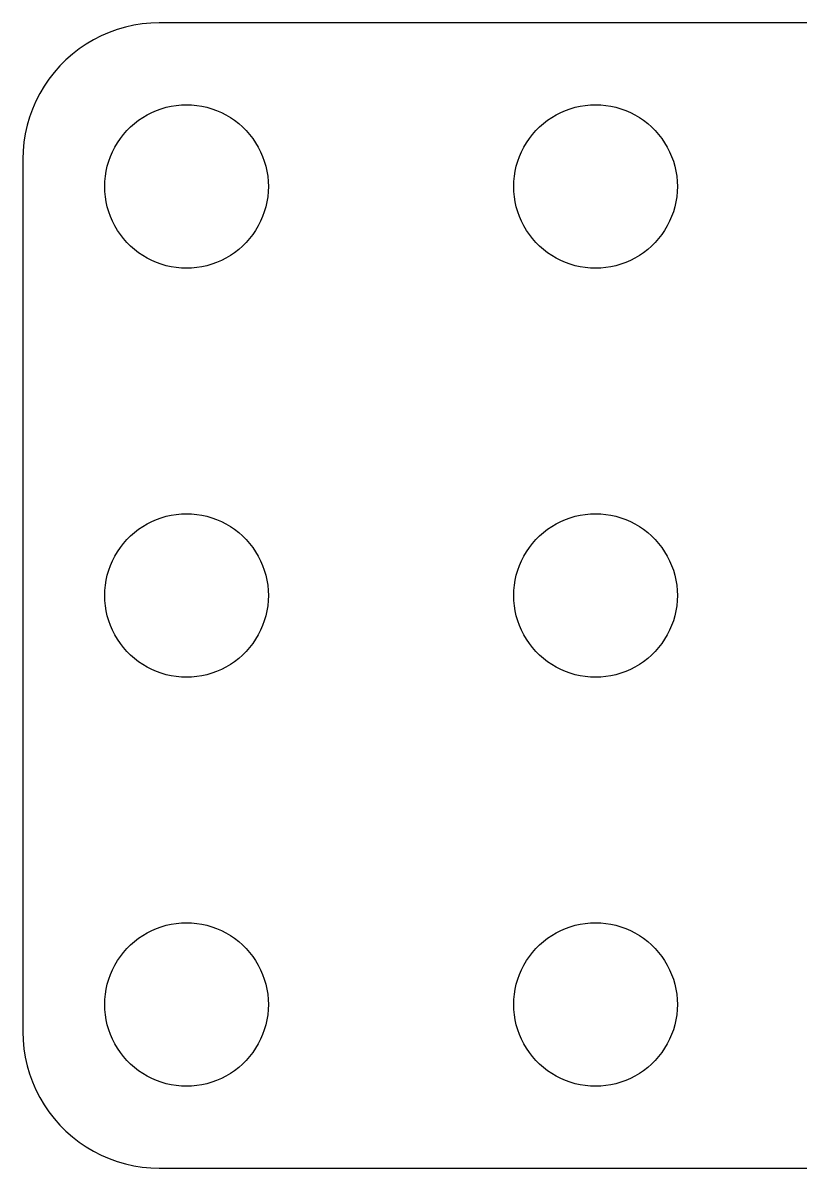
# Model space of a CAD drawing. Header units: metres. Extents: x -28.5 to 28.5, y -21 to 21.
# Drawn here: x -28.5 to 0, y -21 to 21 of the extents above; entities that cross this region are included whole.
import ezdxf

# ---------------------------------------------------------------- set-up
doc = ezdxf.new("R2010")
doc.units = ezdxf.units.M

msp = doc.modelspace()

# ---------------------------------------------------------------- linework, layer by layer
for p, q in [((-23.5, 21), (-23.8139, 20.9901)), ((23.5, 21), (-23.5, 21)), ((-25.3406, 20.6489), (-25.6289, 20.5241)), ((-25.0451, 20.7553), (-25.3406, 20.6489)), ((-24.7435, 20.8429), (-25.0451, 20.7553)), ((-24.4369, 20.9114), (-24.7435, 20.8429)), ((-24.1267, 20.9606), (-24.4369, 20.9114)), ((-23.8139, 20.9901), (-24.1267, 20.9606)), ((-26.1791, 20.2216), (-26.4389, 20.0451)), ((-25.9088, 20.3815), (-26.1791, 20.2216)), ((-25.6289, 20.5241), (-25.9088, 20.3815)), ((-26.6871, 19.8526), (-26.9227, 19.6448)), ((-26.4389, 20.0451), (-26.6871, 19.8526)), ((-27.1448, 19.4227), (-27.3526, 19.1871)), ((-26.9227, 19.6448), (-27.1448, 19.4227)), ((-27.5451, 18.9389), (-27.7216, 18.6791)), ((-27.3526, 19.1871), (-27.5451, 18.9389)), ((-27.7216, 18.6791), (-27.8815, 18.4088)), ((-28.0241, 18.1289), (-28.1489, 17.8406)), ((-27.8815, 18.4088), (-28.0241, 18.1289)), ((-28.1489, 17.8406), (-28.2553, 17.5451)), ((-23.9453, 17.6289), (-23.7773, 17.7145)), ((-23.7773, 17.7145), (-23.6044, 17.7893)), ((-23.6044, 17.7893), (-23.427, 17.8532)), ((-23.427, 17.8532), (-23.2461, 17.9057)), ((-23.2461, 17.9057), (-23.0621, 17.9469)), ((-23.0621, 17.9469), (-22.876, 17.9763)), ((-22.876, 17.9763), (-22.6884, 17.9941)), ((-22.6884, 17.9941), (-22.5, 18)), ((-22.5, 18), (-22.3116, 17.9941)), ((-22.3116, 17.9941), (-22.124, 17.9763)), ((-22.124, 17.9763), (-21.9379, 17.9469)), ((-21.9379, 17.9469), (-21.7539, 17.9057)), ((-21.7539, 17.9057), (-21.5729, 17.8532)), ((-21.5729, 17.8532), (-21.3956, 17.7893)), ((-21.3956, 17.7893), (-21.2227, 17.7145)), ((-21.2227, 17.7145), (-21.0547, 17.6289)), ((-8.94525, 17.6289), (-8.77733, 17.7145)), ((-8.77733, 17.7145), (-8.60437, 17.7893)), ((-8.60437, 17.7893), (-8.42705, 17.8532)), ((-8.42705, 17.8532), (-8.24606, 17.9057)), ((-8.24606, 17.9057), (-8.06213, 17.9469)), ((-8.06213, 17.9469), (-7.87599, 17.9763)), ((-7.87599, 17.9763), (-7.68837, 17.9941)), ((-7.68837, 17.9941), (-7.5, 18)), ((-7.5, 18), (-7.31161, 17.9941)), ((-7.31161, 17.9941), (-7.12399, 17.9763)), ((-7.12399, 17.9763), (-6.93785, 17.9469)), ((-6.93785, 17.9469), (-6.75392, 17.9057)), ((-6.75392, 17.9057), (-6.57294, 17.8532)), ((-6.57294, 17.8532), (-6.39561, 17.7893)), ((-6.39561, 17.7893), (-6.22266, 17.7145)), ((-6.22266, 17.7145), (-6.05473, 17.6289)), ((-28.3429, 17.2435), (-28.4114, 16.9369)), ((-28.2553, 17.5451), (-28.3429, 17.2435)), ((-24.5536, 17.1869), (-24.4123, 17.3115)), ((-24.4123, 17.3115), (-24.2634, 17.427)), ((-24.2634, 17.427), (-24.1075, 17.533)), ((-24.1075, 17.533), (-23.9453, 17.6289)), ((-21.0547, 17.6289), (-20.8925, 17.533)), ((-20.8925, 17.533), (-20.7366, 17.427)), ((-20.7366, 17.427), (-20.5877, 17.3115)), ((-20.5877, 17.3115), (-20.4464, 17.1869)), ((-9.55363, 17.1869), (-9.41226, 17.3115)), ((-9.41226, 17.3115), (-9.26335, 17.427)), ((-9.26335, 17.427), (-9.10747, 17.533)), ((-9.10747, 17.533), (-8.94525, 17.6289)), ((-6.05473, 17.6289), (-5.89252, 17.533)), ((-5.89252, 17.533), (-5.73663, 17.427)), ((-5.73663, 17.427), (-5.58772, 17.3115)), ((-5.58772, 17.3115), (-5.44635, 17.1869)), ((-28.4114, 16.9369), (-28.4606, 16.6267)), ((-24.927, 16.7634), (-24.8115, 16.9123)), ((-24.8115, 16.9123), (-24.6869, 17.0536)), ((-24.6869, 17.0536), (-24.5536, 17.1869)), ((-20.4464, 17.1869), (-20.3131, 17.0536)), ((-20.3131, 17.0536), (-20.1884, 16.9123)), ((-20.1884, 16.9123), (-20.0729, 16.7634)), ((-9.92705, 16.7634), (-9.81154, 16.9123)), ((-9.81154, 16.9123), (-9.6869, 17.0536)), ((-9.6869, 17.0536), (-9.55363, 17.1869)), ((-5.44635, 17.1869), (-5.31308, 17.0536)), ((-5.31308, 17.0536), (-5.18845, 16.9123)), ((-5.18845, 16.9123), (-5.07294, 16.7634)), ((-28.4606, 16.6267), (-28.4901, 16.3139)), ((-25.2145, 16.2773), (-25.1289, 16.4453)), ((-25.1289, 16.4453), (-25.033, 16.6075)), ((-25.033, 16.6075), (-24.927, 16.7634)), ((-20.0729, 16.7634), (-19.967, 16.6075)), ((-19.967, 16.6075), (-19.8711, 16.4453)), ((-19.8711, 16.4453), (-19.7855, 16.2773)), ((-10.2145, 16.2773), (-10.1289, 16.4453)), ((-10.1289, 16.4453), (-10.033, 16.6075)), ((-10.033, 16.6075), (-9.92705, 16.7634)), ((-5.07294, 16.7634), (-4.96701, 16.6075)), ((-4.96701, 16.6075), (-4.87108, 16.4453)), ((-4.87108, 16.4453), (-4.78551, 16.2773)), ((-28.4901, 16.3139), (-28.5, 16)), ((-28.5, 16), (-28.5, -16)), ((-25.3532, 15.927), (-25.2893, 16.1044)), ((-25.2893, 16.1044), (-25.2145, 16.2773)), ((-19.7855, 16.2773), (-19.7107, 16.1044)), ((-19.7107, 16.1044), (-19.6468, 15.927)), ((-10.3532, 15.927), (-10.2893, 16.1044)), ((-10.2893, 16.1044), (-10.2145, 16.2773)), ((-4.78551, 16.2773), (-4.71066, 16.1044)), ((-4.71066, 16.1044), (-4.64682, 15.927)), ((-25.4763, 15.376), (-25.4469, 15.5621)), ((-25.4469, 15.5621), (-25.4057, 15.7461)), ((-25.4057, 15.7461), (-25.3532, 15.927)), ((-19.6468, 15.927), (-19.5942, 15.7461)), ((-19.5942, 15.7461), (-19.5531, 15.5621)), ((-19.5531, 15.5621), (-19.5237, 15.376)), ((-10.4763, 15.376), (-10.4469, 15.5621)), ((-10.4469, 15.5621), (-10.4057, 15.7461)), ((-10.4057, 15.7461), (-10.3532, 15.927)), ((-4.64682, 15.927), (-4.59424, 15.7461)), ((-4.59424, 15.7461), (-4.55313, 15.5621)), ((-4.55313, 15.5621), (-4.52365, 15.376)), ((-25.5, 15), (-25.4941, 15.1884)), ((-25.4941, 15.1884), (-25.4763, 15.376)), ((-19.5237, 15.376), (-19.5059, 15.1884)), ((-19.5059, 15.1884), (-19.5, 15)), ((-10.5, 15), (-10.4941, 15.1884)), ((-10.4941, 15.1884), (-10.4763, 15.376)), ((-4.52365, 15.376), (-4.50591, 15.1884)), ((-4.50591, 15.1884), (-4.5, 15)), ((-25.4941, 14.8116), (-25.5, 15)), ((-25.4763, 14.624), (-25.4941, 14.8116)), ((-19.5059, 14.8116), (-19.5237, 14.624)), ((-19.5, 15), (-19.5059, 14.8116)), ((-10.4941, 14.8116), (-10.5, 15)), ((-10.4763, 14.624), (-10.4941, 14.8116)), ((-4.50591, 14.8116), (-4.52365, 14.624)), ((-4.5, 15), (-4.50591, 14.8116)), ((-25.4469, 14.4379), (-25.4763, 14.624)), ((-25.4057, 14.2539), (-25.4469, 14.4379)), ((-19.5531, 14.4379), (-19.5942, 14.2539)), ((-19.5237, 14.624), (-19.5531, 14.4379)), ((-10.4469, 14.4379), (-10.4763, 14.624)), ((-10.4057, 14.2539), (-10.4469, 14.4379)), ((-4.55313, 14.4379), (-4.59424, 14.2539)), ((-4.52365, 14.624), (-4.55313, 14.4379)), ((-25.3532, 14.0729), (-25.4057, 14.2539)), ((-25.2893, 13.8956), (-25.3532, 14.0729)), ((-25.2145, 13.7227), (-25.2893, 13.8956)), ((-19.7107, 13.8956), (-19.7855, 13.7227)), ((-19.6468, 14.0729), (-19.7107, 13.8956)), ((-19.5942, 14.2539), (-19.6468, 14.0729)), ((-10.3532, 14.0729), (-10.4057, 14.2539)), ((-10.2893, 13.8956), (-10.3532, 14.0729)), ((-10.2145, 13.7227), (-10.2893, 13.8956)), ((-4.71066, 13.8956), (-4.78551, 13.7227)), ((-4.64682, 14.0729), (-4.71066, 13.8956)), ((-4.59424, 14.2539), (-4.64682, 14.0729)), ((-25.1289, 13.5547), (-25.2145, 13.7227)), ((-25.033, 13.3925), (-25.1289, 13.5547)), ((-19.8711, 13.5547), (-19.967, 13.3925)), ((-19.7855, 13.7227), (-19.8711, 13.5547)), ((-10.1289, 13.5547), (-10.2145, 13.7227)), ((-10.033, 13.3925), (-10.1289, 13.5547)), ((-4.87108, 13.5547), (-4.96701, 13.3925)), ((-4.78551, 13.7227), (-4.87108, 13.5547)), ((-24.927, 13.2366), (-25.033, 13.3925)), ((-24.8115, 13.0877), (-24.927, 13.2366)), ((-24.6869, 12.9464), (-24.8115, 13.0877)), ((-20.1884, 13.0877), (-20.3131, 12.9464)), ((-20.0729, 13.2366), (-20.1884, 13.0877)), ((-19.967, 13.3925), (-20.0729, 13.2366)), ((-9.92705, 13.2366), (-10.033, 13.3925)), ((-9.81154, 13.0877), (-9.92705, 13.2366)), ((-9.6869, 12.9464), (-9.81154, 13.0877)), ((-5.18845, 13.0877), (-5.31308, 12.9464)), ((-5.07294, 13.2366), (-5.18845, 13.0877)), ((-4.96701, 13.3925), (-5.07294, 13.2366)), ((-24.5536, 12.8131), (-24.6869, 12.9464)), ((-24.4123, 12.6884), (-24.5536, 12.8131)), ((-24.2634, 12.5729), (-24.4123, 12.6884)), ((-20.5877, 12.6884), (-20.7366, 12.5729)), ((-20.4464, 12.8131), (-20.5877, 12.6884)), ((-20.3131, 12.9464), (-20.4464, 12.8131)), ((-9.55363, 12.8131), (-9.6869, 12.9464)), ((-9.41226, 12.6884), (-9.55363, 12.8131)), ((-9.26335, 12.5729), (-9.41226, 12.6884)), ((-5.58772, 12.6884), (-5.73663, 12.5729)), ((-5.44635, 12.8131), (-5.58772, 12.6884)), ((-5.31308, 12.9464), (-5.44635, 12.8131)), ((-24.1075, 12.467), (-24.2634, 12.5729)), ((-23.9453, 12.3711), (-24.1075, 12.467)), ((-23.7773, 12.2855), (-23.9453, 12.3711)), ((-23.6044, 12.2107), (-23.7773, 12.2855)), ((-23.427, 12.1468), (-23.6044, 12.2107)), ((-21.3956, 12.2107), (-21.5729, 12.1468)), ((-21.2227, 12.2855), (-21.3956, 12.2107)), ((-21.0547, 12.3711), (-21.2227, 12.2855)), ((-20.8925, 12.467), (-21.0547, 12.3711)), ((-20.7366, 12.5729), (-20.8925, 12.467)), ((-9.10747, 12.467), (-9.26335, 12.5729)), ((-8.94525, 12.3711), (-9.10747, 12.467)), ((-8.77733, 12.2855), (-8.94525, 12.3711)), ((-8.60437, 12.2107), (-8.77733, 12.2855)), ((-8.42705, 12.1468), (-8.60437, 12.2107)), ((-6.39561, 12.2107), (-6.57294, 12.1468)), ((-6.22266, 12.2855), (-6.39561, 12.2107)), ((-6.05473, 12.3711), (-6.22266, 12.2855)), ((-5.89252, 12.467), (-6.05473, 12.3711)), ((-5.73663, 12.5729), (-5.89252, 12.467)), ((-23.2461, 12.0942), (-23.427, 12.1468)), ((-23.0621, 12.0531), (-23.2461, 12.0942)), ((-22.876, 12.0237), (-23.0621, 12.0531)), ((-22.6884, 12.0059), (-22.876, 12.0237)), ((-22.5, 12), (-22.6884, 12.0059)), ((-22.3116, 12.0059), (-22.5, 12)), ((-22.124, 12.0237), (-22.3116, 12.0059)), ((-21.9379, 12.0531), (-22.124, 12.0237)), ((-21.7539, 12.0942), (-21.9379, 12.0531)), ((-21.5729, 12.1468), (-21.7539, 12.0942)), ((-8.24606, 12.0942), (-8.42705, 12.1468)), ((-8.06213, 12.0531), (-8.24606, 12.0942)), ((-7.87599, 12.0237), (-8.06213, 12.0531)), ((-7.68837, 12.0059), (-7.87599, 12.0237)), ((-7.5, 12), (-7.68837, 12.0059)), ((-7.31161, 12.0059), (-7.5, 12)), ((-7.12399, 12.0237), (-7.31161, 12.0059)), ((-6.93785, 12.0531), (-7.12399, 12.0237)), ((-6.75392, 12.0942), (-6.93785, 12.0531)), ((-6.57294, 12.1468), (-6.75392, 12.0942)), ((-23.2461, 2.90575), (-23.0621, 2.94685)), ((-23.0621, 2.94685), (-22.876, 2.97633)), ((-22.876, 2.97633), (-22.6884, 2.99408)), ((-22.6884, 2.99408), (-22.5, 3)), ((-22.5, 3), (-22.3116, 2.99408)), ((-22.3116, 2.99408), (-22.124, 2.97633)), ((-22.124, 2.97633), (-21.9379, 2.94685)), ((-21.9379, 2.94685), (-21.7539, 2.90575)), ((-8.24606, 2.90575), (-8.06213, 2.94685)), ((-8.06213, 2.94685), (-7.87599, 2.97633)), ((-7.87599, 2.97633), (-7.68837, 2.99408)), ((-7.68837, 2.99408), (-7.5, 3)), ((-7.5, 3), (-7.31161, 2.99408)), ((-7.31161, 2.99408), (-7.12399, 2.97633)), ((-7.12399, 2.97633), (-6.93785, 2.94685)), ((-6.93785, 2.94685), (-6.75392, 2.90575)), ((-24.2634, 2.42705), (-24.1075, 2.53297)), ((-24.1075, 2.53297), (-23.9453, 2.62891)), ((-23.9453, 2.62891), (-23.7773, 2.71448)), ((-23.7773, 2.71448), (-23.6044, 2.78932)), ((-23.6044, 2.78932), (-23.427, 2.85316)), ((-23.427, 2.85316), (-23.2461, 2.90575)), ((-21.7539, 2.90575), (-21.5729, 2.85316)), ((-21.5729, 2.85316), (-21.3956, 2.78932)), ((-21.3956, 2.78932), (-21.2227, 2.71448)), ((-21.2227, 2.71448), (-21.0547, 2.62891)), ((-21.0547, 2.62891), (-20.8925, 2.53297)), ((-20.8925, 2.53297), (-20.7366, 2.42705)), ((-9.26335, 2.42705), (-9.10747, 2.53297)), ((-9.10747, 2.53297), (-8.94525, 2.62891)), ((-8.94525, 2.62891), (-8.77733, 2.71448)), ((-8.77733, 2.71448), (-8.60437, 2.78932)), ((-8.60437, 2.78932), (-8.42705, 2.85316)), ((-8.42705, 2.85316), (-8.24606, 2.90575)), ((-6.75392, 2.90575), (-6.57294, 2.85316)), ((-6.57294, 2.85316), (-6.39561, 2.78932)), ((-6.39561, 2.78932), (-6.22266, 2.71448)), ((-6.22266, 2.71448), (-6.05473, 2.62891)), ((-6.05473, 2.62891), (-5.89252, 2.53297)), ((-5.89252, 2.53297), (-5.73663, 2.42705)), ((-24.6869, 2.05363), (-24.5536, 2.1869)), ((-24.5536, 2.1869), (-24.4123, 2.31154)), ((-24.4123, 2.31154), (-24.2634, 2.42705)), ((-20.7366, 2.42705), (-20.5877, 2.31154)), ((-20.5877, 2.31154), (-20.4464, 2.1869)), ((-20.4464, 2.1869), (-20.3131, 2.05363)), ((-9.6869, 2.05363), (-9.55363, 2.1869)), ((-9.55363, 2.1869), (-9.41226, 2.31154)), ((-9.41226, 2.31154), (-9.26335, 2.42705)), ((-5.73663, 2.42705), (-5.58772, 2.31154)), ((-5.58772, 2.31154), (-5.44635, 2.1869)), ((-5.44635, 2.1869), (-5.31308, 2.05363)), ((-25.033, 1.60747), (-24.927, 1.76335)), ((-24.927, 1.76335), (-24.8115, 1.91226)), ((-24.8115, 1.91226), (-24.6869, 2.05363)), ((-20.3131, 2.05363), (-20.1884, 1.91226)), ((-20.1884, 1.91226), (-20.0729, 1.76335)), ((-20.0729, 1.76335), (-19.967, 1.60747)), ((-10.033, 1.60747), (-9.92705, 1.76335)), ((-9.92705, 1.76335), (-9.81154, 1.91226)), ((-9.81154, 1.91226), (-9.6869, 2.05363)), ((-5.31308, 2.05363), (-5.18845, 1.91226)), ((-5.18845, 1.91226), (-5.07294, 1.76335)), ((-5.07294, 1.76335), (-4.96701, 1.60747)), ((-25.2893, 1.10437), (-25.2145, 1.27733)), ((-25.2145, 1.27733), (-25.1289, 1.44525)), ((-25.1289, 1.44525), (-25.033, 1.60747)), ((-19.967, 1.60747), (-19.8711, 1.44525)), ((-19.8711, 1.44525), (-19.7855, 1.27733)), ((-19.7855, 1.27733), (-19.7107, 1.10437)), ((-10.2893, 1.10437), (-10.2145, 1.27733)), ((-10.2145, 1.27733), (-10.1289, 1.44525)), ((-10.1289, 1.44525), (-10.033, 1.60747)), ((-4.96701, 1.60747), (-4.87108, 1.44525)), ((-4.87108, 1.44525), (-4.78551, 1.27733)), ((-4.78551, 1.27733), (-4.71066, 1.10437)), ((-25.4057, 0.746063), (-25.3532, 0.927048)), ((-25.3532, 0.927048), (-25.2893, 1.10437)), ((-19.7107, 1.10437), (-19.6468, 0.927048)), ((-19.6468, 0.927048), (-19.5942, 0.746063)), ((-10.4057, 0.746063), (-10.3532, 0.927048)), ((-10.3532, 0.927048), (-10.2893, 1.10437)), ((-4.71066, 1.10437), (-4.64682, 0.927048)), ((-4.64682, 0.927048), (-4.59424, 0.746063)), ((-25.4763, 0.375992), (-25.4469, 0.562134)), ((-25.4469, 0.562134), (-25.4057, 0.746063)), ((-19.5942, 0.746063), (-19.5531, 0.562134)), ((-19.5531, 0.562134), (-19.5237, 0.375992)), ((-10.4763, 0.375992), (-10.4469, 0.562134)), ((-10.4469, 0.562134), (-10.4057, 0.746063)), ((-4.59424, 0.746063), (-4.55313, 0.562134)), ((-4.55313, 0.562134), (-4.52365, 0.375992)), ((-25.5, 0), (-25.4941, 0.18837)), ((-25.4941, -0.18837), (-25.5, 0)), ((-25.4941, 0.18837), (-25.4763, 0.375992)), ((-19.5237, 0.375992), (-19.5059, 0.18837)), ((-19.5059, 0.18837), (-19.5, 0)), ((-19.5, 0), (-19.5059, -0.18837)), ((-10.5, 0), (-10.4941, 0.18837)), ((-10.4941, -0.18837), (-10.5, 0)), ((-10.4941, 0.18837), (-10.4763, 0.375992)), ((-4.52365, 0.375992), (-4.50591, 0.18837)), ((-4.50591, 0.18837), (-4.5, 0)), ((-4.5, 0), (-4.50591, -0.18837)), ((-25.4763, -0.375992), (-25.4941, -0.18837)), ((-25.4469, -0.562134), (-25.4763, -0.375992)), ((-19.5237, -0.375992), (-19.5531, -0.562134)), ((-19.5059, -0.18837), (-19.5237, -0.375992)), ((-10.4763, -0.375992), (-10.4941, -0.18837)), ((-10.4469, -0.562134), (-10.4763, -0.375992)), ((-4.52365, -0.375992), (-4.55313, -0.562134)), ((-4.50591, -0.18837), (-4.52365, -0.375992)), ((-25.4057, -0.746063), (-25.4469, -0.562134)), ((-25.3532, -0.927048), (-25.4057, -0.746063)), ((-19.5942, -0.746063), (-19.6468, -0.927048)), ((-19.5531, -0.562134), (-19.5942, -0.746063)), ((-10.4057, -0.746063), (-10.4469, -0.562134)), ((-10.3532, -0.927048), (-10.4057, -0.746063)), ((-4.59424, -0.746063), (-4.64682, -0.927048)), ((-4.55313, -0.562134), (-4.59424, -0.746063)), ((-25.2893, -1.10437), (-25.3532, -0.927048)), ((-25.2145, -1.27733), (-25.2893, -1.10437)), ((-19.7107, -1.10437), (-19.7855, -1.27733)), ((-19.6468, -0.927048), (-19.7107, -1.10437)), ((-10.2893, -1.10437), (-10.3532, -0.927048)), ((-10.2145, -1.27733), (-10.2893, -1.10437)), ((-4.71066, -1.10437), (-4.78551, -1.27733)), ((-4.64682, -0.927048), (-4.71066, -1.10437)), ((-25.1289, -1.44525), (-25.2145, -1.27733)), ((-25.033, -1.60747), (-25.1289, -1.44525)), ((-24.927, -1.76335), (-25.033, -1.60747)), ((-19.967, -1.60747), (-20.0729, -1.76335)), ((-19.8711, -1.44525), (-19.967, -1.60747)), ((-19.7855, -1.27733), (-19.8711, -1.44525)), ((-10.1289, -1.44525), (-10.2145, -1.27733)), ((-10.033, -1.60747), (-10.1289, -1.44525)), ((-9.92705, -1.76335), (-10.033, -1.60747)), ((-4.96701, -1.60747), (-5.07294, -1.76335)), ((-4.87108, -1.44525), (-4.96701, -1.60747)), ((-4.78551, -1.27733), (-4.87108, -1.44525)), ((-24.8115, -1.91226), (-24.927, -1.76335)), ((-24.6869, -2.05363), (-24.8115, -1.91226)), ((-24.5536, -2.1869), (-24.6869, -2.05363)), ((-20.3131, -2.05363), (-20.4464, -2.1869)), ((-20.1884, -1.91226), (-20.3131, -2.05363)), ((-20.0729, -1.76335), (-20.1884, -1.91226)), ((-9.81154, -1.91226), (-9.92705, -1.76335)), ((-9.6869, -2.05363), (-9.81154, -1.91226)), ((-9.55363, -2.1869), (-9.6869, -2.05363)), ((-5.31308, -2.05363), (-5.44635, -2.1869)), ((-5.18845, -1.91226), (-5.31308, -2.05363)), ((-5.07294, -1.76335), (-5.18845, -1.91226)), ((-24.4123, -2.31154), (-24.5536, -2.1869)), ((-24.2634, -2.42705), (-24.4123, -2.31154)), ((-24.1075, -2.53297), (-24.2634, -2.42705)), ((-20.7366, -2.42705), (-20.8925, -2.53297)), ((-20.5877, -2.31154), (-20.7366, -2.42705)), ((-20.4464, -2.1869), (-20.5877, -2.31154)), ((-9.41226, -2.31154), (-9.55363, -2.1869)), ((-9.26335, -2.42705), (-9.41226, -2.31154)), ((-9.10747, -2.53297), (-9.26335, -2.42705)), ((-5.73663, -2.42705), (-5.89252, -2.53297)), ((-5.58772, -2.31154), (-5.73663, -2.42705)), ((-5.44635, -2.1869), (-5.58772, -2.31154)), ((-23.9453, -2.62891), (-24.1075, -2.53297)), ((-23.7773, -2.71448), (-23.9453, -2.62891)), ((-23.6044, -2.78932), (-23.7773, -2.71448)), ((-23.427, -2.85316), (-23.6044, -2.78932)), ((-23.2461, -2.90575), (-23.427, -2.85316)), ((-23.0621, -2.94685), (-23.2461, -2.90575)), ((-21.7539, -2.90575), (-21.9379, -2.94685)), ((-21.5729, -2.85316), (-21.7539, -2.90575)), ((-21.3956, -2.78932), (-21.5729, -2.85316)), ((-21.2227, -2.71448), (-21.3956, -2.78932)), ((-21.0547, -2.62891), (-21.2227, -2.71448)), ((-20.8925, -2.53297), (-21.0547, -2.62891)), ((-8.94525, -2.62891), (-9.10747, -2.53297)), ((-8.77733, -2.71448), (-8.94525, -2.62891)), ((-8.60437, -2.78932), (-8.77733, -2.71448)), ((-8.42705, -2.85316), (-8.60437, -2.78932)), ((-8.24606, -2.90575), (-8.42705, -2.85316)), ((-8.06213, -2.94685), (-8.24606, -2.90575)), ((-6.75392, -2.90575), (-6.93785, -2.94685)), ((-6.57294, -2.85316), (-6.75392, -2.90575)), ((-6.39561, -2.78932), (-6.57294, -2.85316)), ((-6.22266, -2.71448), (-6.39561, -2.78932)), ((-6.05473, -2.62891), (-6.22266, -2.71448)), ((-5.89252, -2.53297), (-6.05473, -2.62891)), ((-22.876, -2.97633), (-23.0621, -2.94685)), ((-22.6884, -2.99408), (-22.876, -2.97633)), ((-22.5, -3), (-22.6884, -2.99408)), ((-22.3116, -2.99408), (-22.5, -3)), ((-22.124, -2.97633), (-22.3116, -2.99408)), ((-21.9379, -2.94685), (-22.124, -2.97633)), ((-7.87599, -2.97633), (-8.06213, -2.94685)), ((-7.68837, -2.99408), (-7.87599, -2.97633)), ((-7.5, -3), (-7.68837, -2.99408)), ((-7.31161, -2.99408), (-7.5, -3)), ((-7.12399, -2.97633), (-7.31161, -2.99408)), ((-6.93785, -2.94685), (-7.12399, -2.97633)), ((-23.6044, -12.2107), (-23.427, -12.1468)), ((-23.427, -12.1468), (-23.2461, -12.0942)), ((-23.2461, -12.0942), (-23.0621, -12.0531)), ((-23.0621, -12.0531), (-22.876, -12.0237)), ((-22.876, -12.0237), (-22.6884, -12.0059)), ((-22.6884, -12.0059), (-22.5, -12)), ((-22.5, -12), (-22.3116, -12.0059)), ((-22.3116, -12.0059), (-22.124, -12.0237)), ((-22.124, -12.0237), (-21.9379, -12.0531)), ((-21.9379, -12.0531), (-21.7539, -12.0942)), ((-21.7539, -12.0942), (-21.5729, -12.1468)), ((-21.5729, -12.1468), (-21.3956, -12.2107)), ((-8.60437, -12.2107), (-8.42705, -12.1468)), ((-8.42705, -12.1468), (-8.24606, -12.0942)), ((-8.24606, -12.0942), (-8.06213, -12.0531)), ((-8.06213, -12.0531), (-7.87599, -12.0237)), ((-7.87599, -12.0237), (-7.68837, -12.0059)), ((-7.68837, -12.0059), (-7.5, -12)), ((-7.5, -12), (-7.31161, -12.0059)), ((-7.31161, -12.0059), (-7.12399, -12.0237)), ((-7.12399, -12.0237), (-6.93785, -12.0531)), ((-6.93785, -12.0531), (-6.75392, -12.0942)), ((-6.75392, -12.0942), (-6.57294, -12.1468)), ((-6.57294, -12.1468), (-6.39561, -12.2107)), ((-24.4123, -12.6884), (-24.2634, -12.5729)), ((-24.2634, -12.5729), (-24.1075, -12.467)), ((-24.1075, -12.467), (-23.9453, -12.3711)), ((-23.9453, -12.3711), (-23.7773, -12.2855)), ((-23.7773, -12.2855), (-23.6044, -12.2107)), ((-21.3956, -12.2107), (-21.2227, -12.2855)), ((-21.2227, -12.2855), (-21.0547, -12.3711)), ((-21.0547, -12.3711), (-20.8925, -12.467)), ((-20.8925, -12.467), (-20.7366, -12.5729)), ((-20.7366, -12.5729), (-20.5877, -12.6884)), ((-9.41226, -12.6884), (-9.26335, -12.5729)), ((-9.26335, -12.5729), (-9.10747, -12.467)), ((-9.10747, -12.467), (-8.94525, -12.3711)), ((-8.94525, -12.3711), (-8.77733, -12.2855)), ((-8.77733, -12.2855), (-8.60437, -12.2107)), ((-6.39561, -12.2107), (-6.22266, -12.2855)), ((-6.22266, -12.2855), (-6.05473, -12.3711)), ((-6.05473, -12.3711), (-5.89252, -12.467)), ((-5.89252, -12.467), (-5.73663, -12.5729)), ((-5.73663, -12.5729), (-5.58772, -12.6884)), ((-24.8115, -13.0877), (-24.6869, -12.9464)), ((-24.6869, -12.9464), (-24.5536, -12.8131)), ((-24.5536, -12.8131), (-24.4123, -12.6884)), ((-20.5877, -12.6884), (-20.4464, -12.8131)), ((-20.4464, -12.8131), (-20.3131, -12.9464)), ((-20.3131, -12.9464), (-20.1884, -13.0877)), ((-9.81154, -13.0877), (-9.6869, -12.9464)), ((-9.6869, -12.9464), (-9.55363, -12.8131)), ((-9.55363, -12.8131), (-9.41226, -12.6884)), ((-5.58772, -12.6884), (-5.44635, -12.8131)), ((-5.44635, -12.8131), (-5.31308, -12.9464)), ((-5.31308, -12.9464), (-5.18845, -13.0877)), ((-25.1289, -13.5547), (-25.033, -13.3925)), ((-25.033, -13.3925), (-24.927, -13.2366)), ((-24.927, -13.2366), (-24.8115, -13.0877)), ((-20.1884, -13.0877), (-20.0729, -13.2366)), ((-20.0729, -13.2366), (-19.967, -13.3925)), ((-19.967, -13.3925), (-19.8711, -13.5547)), ((-10.1289, -13.5547), (-10.033, -13.3925)), ((-10.033, -13.3925), (-9.92705, -13.2366)), ((-9.92705, -13.2366), (-9.81154, -13.0877)), ((-5.18845, -13.0877), (-5.07294, -13.2366)), ((-5.07294, -13.2366), (-4.96701, -13.3925)), ((-4.96701, -13.3925), (-4.87108, -13.5547)), ((-25.2893, -13.8956), (-25.2145, -13.7227)), ((-25.2145, -13.7227), (-25.1289, -13.5547)), ((-19.8711, -13.5547), (-19.7855, -13.7227)), ((-19.7855, -13.7227), (-19.7107, -13.8956)), ((-10.2893, -13.8956), (-10.2145, -13.7227)), ((-10.2145, -13.7227), (-10.1289, -13.5547)), ((-4.87108, -13.5547), (-4.78551, -13.7227)), ((-4.78551, -13.7227), (-4.71066, -13.8956)), ((-25.4469, -14.4379), (-25.4057, -14.2539)), ((-25.4057, -14.2539), (-25.3532, -14.0729)), ((-25.3532, -14.0729), (-25.2893, -13.8956)), ((-19.7107, -13.8956), (-19.6468, -14.0729)), ((-19.6468, -14.0729), (-19.5942, -14.2539)), ((-19.5942, -14.2539), (-19.5531, -14.4379)), ((-10.4469, -14.4379), (-10.4057, -14.2539)), ((-10.4057, -14.2539), (-10.3532, -14.0729)), ((-10.3532, -14.0729), (-10.2893, -13.8956)), ((-4.71066, -13.8956), (-4.64682, -14.0729)), ((-4.64682, -14.0729), (-4.59424, -14.2539)), ((-4.59424, -14.2539), (-4.55313, -14.4379)), ((-25.4941, -14.8116), (-25.4763, -14.624)), ((-25.4763, -14.624), (-25.4469, -14.4379)), ((-19.5531, -14.4379), (-19.5237, -14.624)), ((-19.5237, -14.624), (-19.5059, -14.8116)), ((-10.4941, -14.8116), (-10.4763, -14.624)), ((-10.4763, -14.624), (-10.4469, -14.4379)), ((-4.55313, -14.4379), (-4.52365, -14.624)), ((-4.52365, -14.624), (-4.50591, -14.8116)), ((-25.5, -15), (-25.4941, -14.8116)), ((-25.4941, -15.1884), (-25.5, -15)), ((-19.5059, -14.8116), (-19.5, -15)), ((-19.5, -15), (-19.5059, -15.1884)), ((-10.5, -15), (-10.4941, -14.8116)), ((-10.4941, -15.1884), (-10.5, -15)), ((-4.50591, -14.8116), (-4.5, -15)), ((-4.5, -15), (-4.50591, -15.1884)), ((-25.4763, -15.376), (-25.4941, -15.1884)), ((-25.4469, -15.5621), (-25.4763, -15.376)), ((-19.5237, -15.376), (-19.5531, -15.5621)), ((-19.5059, -15.1884), (-19.5237, -15.376)), ((-10.4763, -15.376), (-10.4941, -15.1884)), ((-10.4469, -15.5621), (-10.4763, -15.376)), ((-4.52365, -15.376), (-4.55313, -15.5621)), ((-4.50591, -15.1884), (-4.52365, -15.376)), ((-25.4057, -15.7461), (-25.4469, -15.5621)), ((-25.3532, -15.927), (-25.4057, -15.7461)), ((-25.2893, -16.1044), (-25.3532, -15.927)), ((-19.6468, -15.927), (-19.7107, -16.1044)), ((-19.5942, -15.7461), (-19.6468, -15.927)), ((-19.5531, -15.5621), (-19.5942, -15.7461)), ((-10.4057, -15.7461), (-10.4469, -15.5621)), ((-10.3532, -15.927), (-10.4057, -15.7461)), ((-10.2893, -16.1044), (-10.3532, -15.927)), ((-4.64682, -15.927), (-4.71066, -16.1044)), ((-4.59424, -15.7461), (-4.64682, -15.927)), ((-4.55313, -15.5621), (-4.59424, -15.7461)), ((-28.5, -16), (-28.4901, -16.3139)), ((-28.4901, -16.3139), (-28.4606, -16.6267)), ((-25.2145, -16.2773), (-25.2893, -16.1044)), ((-25.1289, -16.4453), (-25.2145, -16.2773)), ((-19.7855, -16.2773), (-19.8711, -16.4453)), ((-19.7107, -16.1044), (-19.7855, -16.2773)), ((-10.2145, -16.2773), (-10.2893, -16.1044)), ((-10.1289, -16.4453), (-10.2145, -16.2773)), ((-4.78551, -16.2773), (-4.87108, -16.4453)), ((-4.71066, -16.1044), (-4.78551, -16.2773)), ((-28.4606, -16.6267), (-28.4114, -16.9369)), ((-25.033, -16.6075), (-25.1289, -16.4453)), ((-24.927, -16.7634), (-25.033, -16.6075)), ((-24.8115, -16.9123), (-24.927, -16.7634)), ((-20.0729, -16.7634), (-20.1884, -16.9123)), ((-19.967, -16.6075), (-20.0729, -16.7634)), ((-19.8711, -16.4453), (-19.967, -16.6075)), ((-10.033, -16.6075), (-10.1289, -16.4453)), ((-9.92705, -16.7634), (-10.033, -16.6075)), ((-9.81154, -16.9123), (-9.92705, -16.7634)), ((-5.07294, -16.7634), (-5.18845, -16.9123)), ((-4.96701, -16.6075), (-5.07294, -16.7634)), ((-4.87108, -16.4453), (-4.96701, -16.6075)), ((-28.4114, -16.9369), (-28.3429, -17.2435)), ((-24.6869, -17.0536), (-24.8115, -16.9123)), ((-24.5536, -17.1869), (-24.6869, -17.0536)), ((-24.4123, -17.3115), (-24.5536, -17.1869)), ((-20.4464, -17.1869), (-20.5877, -17.3115)), ((-20.3131, -17.0536), (-20.4464, -17.1869)), ((-20.1884, -16.9123), (-20.3131, -17.0536)), ((-9.6869, -17.0536), (-9.81154, -16.9123)), ((-9.55363, -17.1869), (-9.6869, -17.0536)), ((-9.41226, -17.3115), (-9.55363, -17.1869)), ((-5.44635, -17.1869), (-5.58772, -17.3115)), ((-5.31308, -17.0536), (-5.44635, -17.1869)), ((-5.18845, -16.9123), (-5.31308, -17.0536)), ((-28.3429, -17.2435), (-28.2553, -17.5451)), ((-28.2553, -17.5451), (-28.1489, -17.8406)), ((-24.2634, -17.427), (-24.4123, -17.3115)), ((-24.1075, -17.533), (-24.2634, -17.427)), ((-23.9453, -17.6289), (-24.1075, -17.533)), ((-23.7773, -17.7145), (-23.9453, -17.6289)), ((-21.0547, -17.6289), (-21.2227, -17.7145)), ((-20.8925, -17.533), (-21.0547, -17.6289)), ((-20.7366, -17.427), (-20.8925, -17.533)), ((-20.5877, -17.3115), (-20.7366, -17.427)), ((-9.26335, -17.427), (-9.41226, -17.3115)), ((-9.10747, -17.533), (-9.26335, -17.427)), ((-8.94525, -17.6289), (-9.10747, -17.533)), ((-8.77733, -17.7145), (-8.94525, -17.6289)), ((-6.05473, -17.6289), (-6.22266, -17.7145)), ((-5.89252, -17.533), (-6.05473, -17.6289)), ((-5.73663, -17.427), (-5.89252, -17.533)), ((-5.58772, -17.3115), (-5.73663, -17.427)), ((-28.1489, -17.8406), (-28.0241, -18.1289)), ((-23.6044, -17.7893), (-23.7773, -17.7145)), ((-23.427, -17.8532), (-23.6044, -17.7893)), ((-23.2461, -17.9057), (-23.427, -17.8532)), ((-23.0621, -17.9469), (-23.2461, -17.9057)), ((-22.876, -17.9763), (-23.0621, -17.9469)), ((-22.6884, -17.9941), (-22.876, -17.9763)), ((-22.5, -18), (-22.6884, -17.9941)), ((-22.3116, -17.9941), (-22.5, -18)), ((-22.124, -17.9763), (-22.3116, -17.9941)), ((-21.9379, -17.9469), (-22.124, -17.9763)), ((-21.7539, -17.9057), (-21.9379, -17.9469)), ((-21.5729, -17.8532), (-21.7539, -17.9057)), ((-21.3956, -17.7893), (-21.5729, -17.8532)), ((-21.2227, -17.7145), (-21.3956, -17.7893)), ((-8.60437, -17.7893), (-8.77733, -17.7145)), ((-8.42705, -17.8532), (-8.60437, -17.7893)), ((-8.24606, -17.9057), (-8.42705, -17.8532)), ((-8.06213, -17.9469), (-8.24606, -17.9057)), ((-7.87599, -17.9763), (-8.06213, -17.9469)), ((-7.68837, -17.9941), (-7.87599, -17.9763)), ((-7.5, -18), (-7.68837, -17.9941)), ((-7.31161, -17.9941), (-7.5, -18)), ((-7.12399, -17.9763), (-7.31161, -17.9941)), ((-6.93785, -17.9469), (-7.12399, -17.9763)), ((-6.75392, -17.9057), (-6.93785, -17.9469)), ((-6.57294, -17.8532), (-6.75392, -17.9057)), ((-6.39561, -17.7893), (-6.57294, -17.8532)), ((-6.22266, -17.7145), (-6.39561, -17.7893)), ((-28.0241, -18.1289), (-27.8815, -18.4088)), ((-27.8815, -18.4088), (-27.7216, -18.6791)), ((-27.7216, -18.6791), (-27.5451, -18.9389)), ((-27.5451, -18.9389), (-27.3526, -19.1871)), ((-27.3526, -19.1871), (-27.1448, -19.4227)), ((-27.1448, -19.4227), (-26.9227, -19.6448)), ((-26.9227, -19.6448), (-26.6871, -19.8526)), ((-26.6871, -19.8526), (-26.4389, -20.0451)), ((-26.4389, -20.0451), (-26.1791, -20.2216)), ((-26.1791, -20.2216), (-25.9088, -20.3815)), ((-25.9088, -20.3815), (-25.6289, -20.5241)), ((-25.6289, -20.5241), (-25.3406, -20.6489)), ((-25.3406, -20.6489), (-25.0451, -20.7553)), ((-25.0451, -20.7553), (-24.7435, -20.8429)), ((-24.7435, -20.8429), (-24.4369, -20.9114)), ((-24.4369, -20.9114), (-24.1267, -20.9606)), ((-24.1267, -20.9606), (-23.8139, -20.9901)), ((-23.8139, -20.9901), (-23.5, -21)), ((-23.5, -21), (23.5, -21))]:
    msp.add_line(p, q)

doc.saveas('drawing.dxf')
